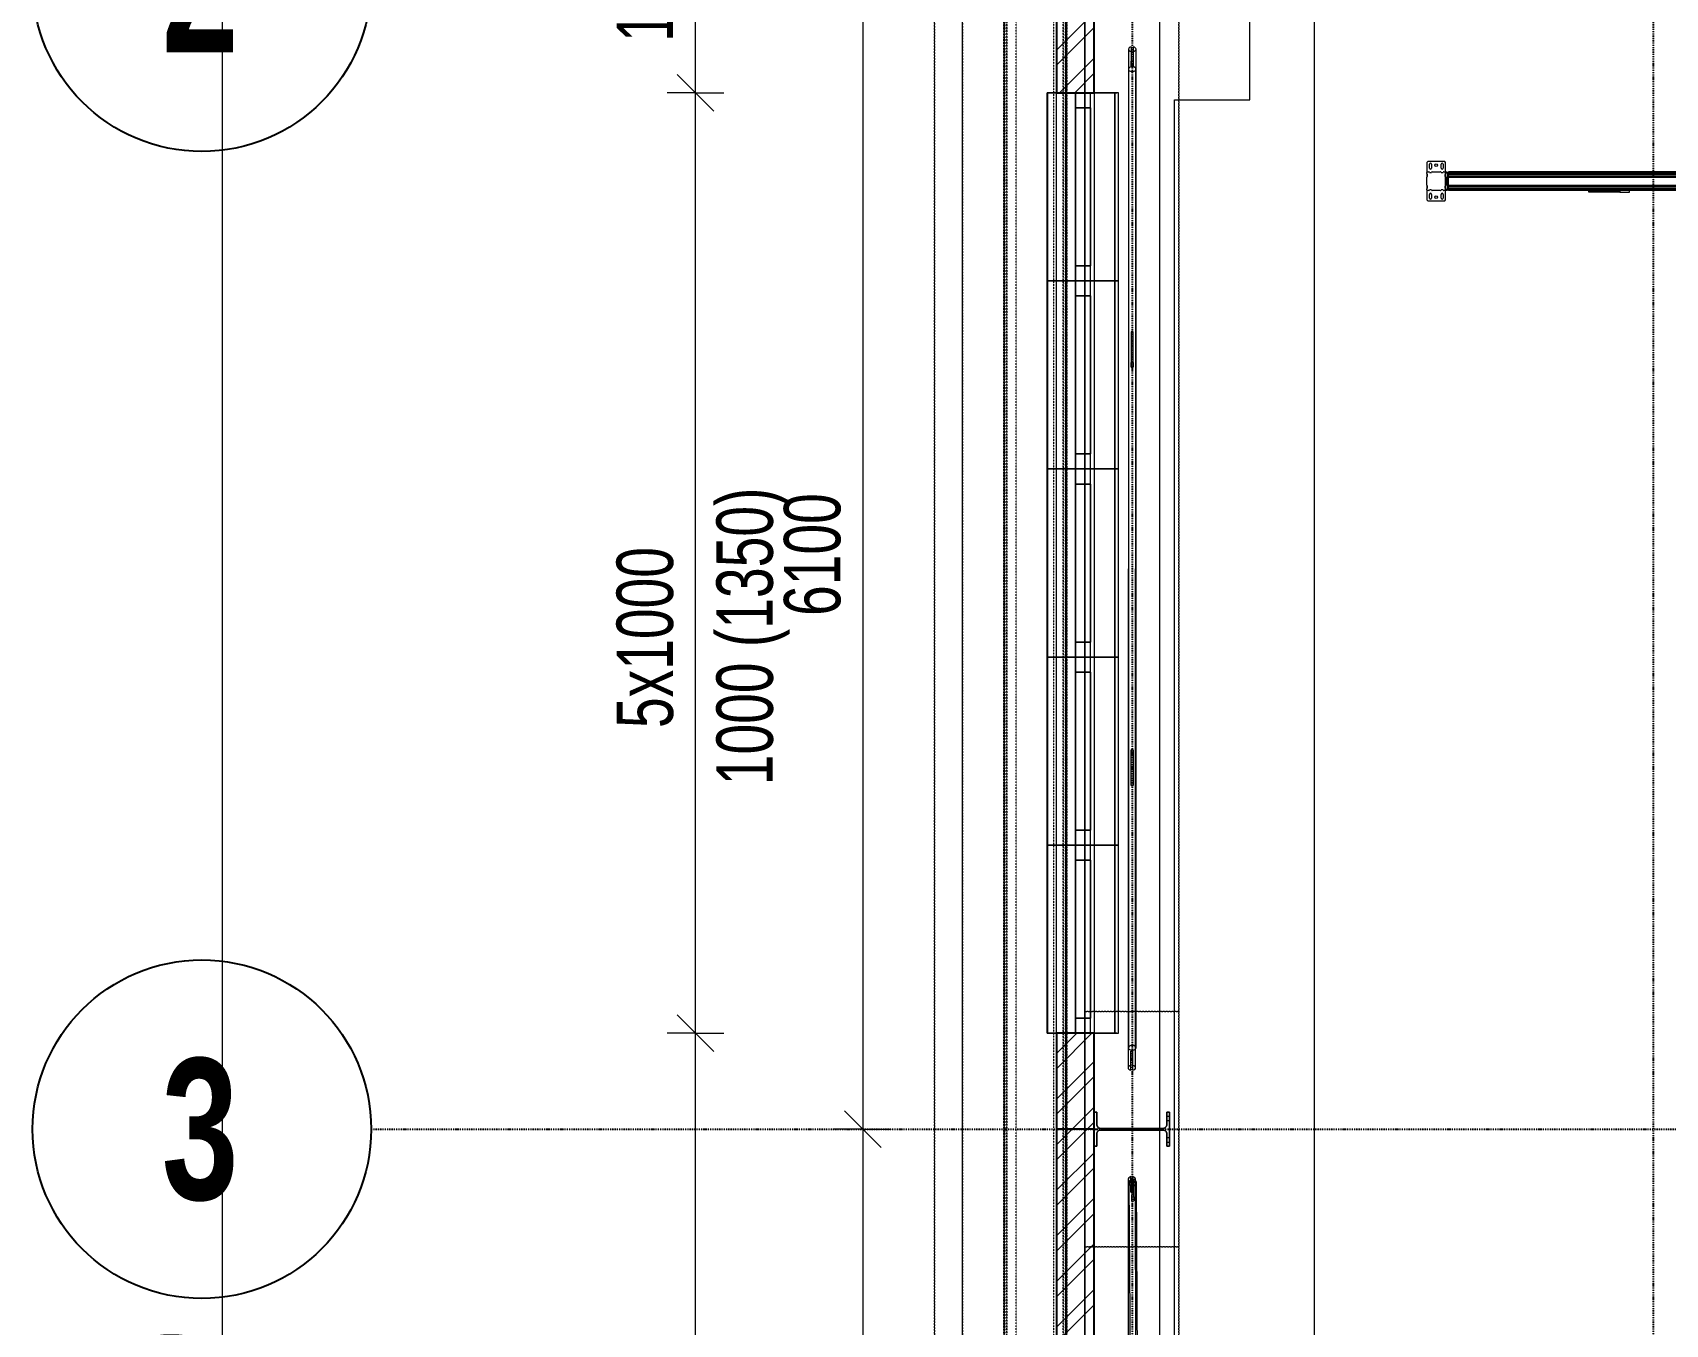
# Model space of a CAD drawing. Header units: millimetres. Extents: x 2179 to 48742, y 3478 to 161002.
# Drawn here: x 13452 to 22135, y 139856 to 146722 of the extents above; entities that cross this region are included whole.
import ezdxf

# ---------------------------------------------------------------- set-up
doc = ezdxf.new("R2010")
doc.units = ezdxf.units.MM
for name, pattern in [('1_Čerchovaná 6_0mm', [12, 6, -3, 0, -3]), ('3_Čárkovaná 1_0mm', [2, 1, -1]), ('IMPORT-DASHED _2_', [9.652, 8.128, -1.524])]:
    doc.linetypes.add(name, pattern=pattern)
for name, color, linetype, lineweight in [('0-1', 7, 'Continuous', 9), ('A-ANNO-DIMS', 7, 'Continuous', 9), ('A-ANNO-DIMS-150', 7, 'Continuous', 9), ('A-DETL-MBND', 7, '3_Čárkovaná 1_0mm', 9), ('A-FLOR', 7, 'Continuous', 9), ('A-GENM', 7, 'Continuous', 9), ('A-GLAZ', 7, 'Continuous', 9), ('A-GLAZ-SILL', 7, 'Continuous', 9), ('A-WALL', 7, 'Continuous', 9), ('A-WALL-1', 7, 'Continuous', 25), ('S-BEAM', 7, 'Continuous', 9), ('S-COLS', 7, 'Continuous', 9)]:
    doc.layers.add(name, color=color, linetype=linetype, lineweight=lineweight)
for name, color, linetype, lineweight, true_color in [('2966-1_navrh dispozice stroju-HK_02_dwg-1', 7, 'Continuous', 9, 0x919191), ('A-WALL-PATT-1', 9, 'Continuous', 9, 0x808080), ('man_ plochy-1', 7, 'IMPORT-DASHED _2_', 9, 0x919191), ('S-GRID-1', 9, '1_Čerchovaná 6_0mm', 25, 0x808080), ('S-GRID-IDEN', 9, 'Continuous', 25, 0x808080), ('S-GRID-IDEN-1', 9, 'Continuous', 9, 0x808080)]:
    doc.layers.add(name, color=color, linetype=linetype, lineweight=lineweight, true_color=true_color)
doc.styles.add('Arial_1', font='arial.ttf', dxfattribs={"width": 0.7, "height": 300})
doc.styles.add('Arial_B_1', font='arialbd.ttf', dxfattribs={"width": 0.7, "height": 750})
doc.dimstyles.new('Vnitřní_-_průhledné', dxfattribs={"dimscale": 304.8, "dimtxt": 306.07782, "dimasz": 0.639764, "dimexe": 0.492126, "dimexo": 0.0625, "dimgap": 0.098425, "dimtad": 1, "dimdec": 0, "dimrnd": 5, "dimzin": 0, "dimdsep": 46, "dimtxsty": 'Arial_1', "dimblk1": 'OBLIQUE', "dimblk2": 'OBLIQUE', "dimsah": 1, "dimcen": 0.09, "dimdle": 0.492126, "dimazin": 0, "dimtfac": 1, "dimtdec": 4, "dimtix": 1, "dimtmove": 0, "dimatfit": 3, "dimfxl": 0.492126, "dimfxlon": 1, "dimtvp": 1, "dimtolj": 1, "dimtzin": 0, "dimarcsym": 2})
doc.dimstyles.new('Vnitřní_-_průhledné_1', dxfattribs={"dimscale": 304.8, "dimtxt": 306.07782, "dimasz": 0.639764, "dimexe": 0.492126, "dimexo": 0.0625, "dimgap": 0.098425, "dimtad": 1, "dimdec": 0, "dimrnd": 5, "dimzin": 0, "dimdsep": 46, "dimtxsty": 'Arial_1', "dimblk1": 'OBLIQUE', "dimblk2": 'OBLIQUE', "dimsah": 1, "dimcen": 0.09, "dimdle": 0.492126, "dimazin": 0, "dimtfac": 1, "dimtdec": 4, "dimtix": 1, "dimtmove": 2, "dimatfit": 3, "dimfxl": 0.492126, "dimfxlon": 1, "dimtvp": 1, "dimtolj": 1, "dimtzin": 0, "dimarcsym": 2})
pattern_1 = [(45.00036, (-161918.41, 0), (-121.23422, 121.2327), []), (45.00036, (-161837.59, 0.0005), (-121.23422, 121.2327), [])]

# ---------------------------------------------------------------- blocks, each defined once
blk = doc.blocks.new('Sloup IPE - 387934-1NP _ stroje')
at = {"layer": 'S-COLS'}
for p, q in [((227777.3, 27574.8), (227684.5, 27420.5)), ((227684.5, 27420.5), (227777.3, 27574.8)), ((227755.5, 27512.4), (227788.8, 27567.8)), ((227788.8, 27567.8), (227755.5, 27512.4)), ((227788.8, 27567.8), (227777.3, 27574.8)), ((227777.3, 27574.8), (227788.8, 27567.8)), ((227696.1, 27413.5), (227729.4, 27469)), ((227729.4, 27469), (227696.1, 27413.5)), ((227758.3, 27476.2), (228042, 27305.6)), ((228042, 27305.6), (227758.3, 27476.2)), ((228046.4, 27313), (227762.7, 27483.5)), ((227762.7, 27483.5), (228046.4, 27313)), ((227684.5, 27420.5), (227696.1, 27413.5)), ((227696.1, 27413.5), (227684.5, 27420.5)), ((227854.4, 27428.4), (227850, 27421)), ((227854.4, 27428.4), (227850, 27421)), ((227854.4, 27428.4), (227850, 27421)), ((227850, 27421), (227868.9, 27409.7)), ((227868.9, 27409.7), (227850, 27421)), ((227850, 27421), (227868.9, 27409.7)), ((227868.9, 27409.7), (227850, 27421)), ((227850, 27421), (227868.9, 27409.7)), ((227868.9, 27409.7), (227850, 27421)), ((227854.4, 27428.4), (227873.3, 27417.1)), ((227873.3, 27417.1), (227854.4, 27428.4)), ((227854.4, 27428.4), (227873.3, 27417.1)), ((227873.3, 27417.1), (227854.4, 27428.4)), ((227854.4, 27428.4), (227873.3, 27417.1)), ((227873.3, 27417.1), (227854.4, 27428.4)), ((227868.9, 27409.7), (227873.3, 27417.1)), ((227868.9, 27409.7), (227873.3, 27417.1)), ((227868.9, 27409.7), (227873.3, 27417.1)), ((227940.1, 27376.9), (227935.7, 27369.5)), ((227940.1, 27376.9), (227935.7, 27369.5)), ((227940.1, 27376.9), (227935.7, 27369.5)), ((227935.7, 27369.5), (227954.6, 27358.2)), ((227954.6, 27358.2), (227935.7, 27369.5)), ((227935.7, 27369.5), (227954.6, 27358.2)), ((227954.6, 27358.2), (227935.7, 27369.5)), ((227935.7, 27369.5), (227954.6, 27358.2)), ((227954.6, 27358.2), (227935.7, 27369.5)), ((227940.1, 27376.9), (227959, 27365.5)), ((227959, 27365.5), (227940.1, 27376.9)), ((227940.1, 27376.9), (227959, 27365.5)), ((227959, 27365.5), (227940.1, 27376.9)), ((227940.1, 27376.9), (227959, 27365.5)), ((227959, 27365.5), (227940.1, 27376.9)), ((227954.6, 27358.2), (227959, 27365.5)), ((227954.6, 27358.2), (227959, 27365.5)), ((227954.6, 27358.2), (227959, 27365.5)), ((228027.4, 27214.4), (228120.1, 27368.7)), ((228120.1, 27368.7), (228027.4, 27214.4)), ((228108.5, 27375.6), (228075.2, 27320.2)), ((228075.2, 27320.2), (228108.5, 27375.6)), ((228085.9, 27337.9), (228097.2, 27356.8)), ((228097.2, 27356.8), (228085.9, 27337.9)), ((228085.9, 27337.9), (228097.2, 27356.8)), ((228097.2, 27356.8), (228085.9, 27337.9)), ((228085.9, 27337.9), (228097.2, 27356.8)), ((228097.2, 27356.8), (228085.9, 27337.9)), ((228085.9, 27337.9), (228097.2, 27356.8)), ((228097.2, 27356.8), (228085.9, 27337.9)), ((228108.8, 27349.8), (228097.2, 27356.8)), ((228108.8, 27349.8), (228097.2, 27356.8)), ((228108.8, 27349.8), (228097.2, 27356.8)), ((228108.8, 27349.8), (228097.2, 27356.8)), ((228120.1, 27368.7), (228108.5, 27375.6)), ((228108.5, 27375.6), (228120.1, 27368.7)), ((228049.1, 27276.8), (228015.8, 27221.4)), ((228015.8, 27221.4), (228049.1, 27276.8)), ((228085.9, 27337.9), (228097.4, 27331)), ((228085.9, 27337.9), (228097.4, 27331)), ((228085.9, 27337.9), (228097.4, 27331)), ((228085.9, 27337.9), (228097.4, 27331)), ((228097.4, 27331), (228108.8, 27349.8)), ((228108.8, 27349.8), (228097.4, 27331)), ((228097.4, 27331), (228108.8, 27349.8)), ((228108.8, 27349.8), (228097.4, 27331)), ((228097.4, 27331), (228108.8, 27349.8)), ((228108.8, 27349.8), (228097.4, 27331)), ((228097.4, 27331), (228108.8, 27349.8)), ((228108.8, 27349.8), (228097.4, 27331)), ((228015.8, 27221.4), (228027.4, 27214.4)), ((228027.4, 27214.4), (228015.8, 27221.4)), ((228027.1, 27240.2), (228038.5, 27259.1)), ((228038.5, 27259.1), (228027.1, 27240.2)), ((228027.1, 27240.2), (228038.5, 27259.1)), ((228038.5, 27259.1), (228027.1, 27240.2)), ((228027.1, 27240.2), (228038.5, 27259.1)), ((228038.5, 27259.1), (228027.1, 27240.2)), ((228027.1, 27240.2), (228038.5, 27259.1)), ((228038.5, 27259.1), (228027.1, 27240.2)), ((228027.1, 27240.2), (228038.7, 27233.3)), ((228027.1, 27240.2), (228038.7, 27233.3)), ((228027.1, 27240.2), (228038.7, 27233.3)), ((228027.1, 27240.2), (228038.7, 27233.3)), ((228050, 27252.1), (228038.5, 27259.1)), ((228050, 27252.1), (228038.5, 27259.1)), ((228050, 27252.1), (228038.5, 27259.1)), ((228050, 27252.1), (228038.5, 27259.1)), ((228038.7, 27233.3), (228050, 27252.1)), ((228050, 27252.1), (228038.7, 27233.3)), ((228038.7, 27233.3), (228050, 27252.1)), ((228050, 27252.1), (228038.7, 27233.3)), ((228038.7, 27233.3), (228050, 27252.1)), ((228050, 27252.1), (228038.7, 27233.3)), ((228038.7, 27233.3), (228050, 27252.1)), ((228050, 27252.1), (228038.7, 27233.3))]:
    blk.add_line(p, q, dxfattribs=at)
at = {"layer": 'S-COLS', "flags": 128}
for points in [[(227729.4, 27469), (227732.3, 27472.7), (227735.9, 27475.7), (227740.1, 27477.9), (227744.7, 27479), (227749.4, 27479.1), (227754, 27478.1), (227758.3, 27476.2)], [(227762.7, 27483.5), (227759, 27486.4), (227756, 27490), (227753.8, 27494.2), (227752.7, 27498.8), (227752.6, 27503.5), (227753.6, 27508.1), (227755.5, 27512.4)], [(228042, 27305.6), (228045.7, 27302.8), (228048.7, 27299.2), (228050.8, 27295), (228052, 27290.4), (228052, 27285.7), (228051.1, 27281.1), (228049.1, 27276.8)], [(228075.2, 27320.2), (228072.3, 27316.5), (228068.7, 27313.5), (228064.5, 27311.3), (228060, 27310.2), (228055.3, 27310.1), (228050.7, 27311.1), (228046.4, 27313)]]:
    blk.add_lwpolyline(points, dxfattribs=at)
at = {"layer": 'S-COLS'}
for centre, start, end in [((227747.4, 27458.2), 58.98964, 148.98964), ((227773.5, 27501.5), 148.98964, 238.98964), ((228031.1, 27287.6), 328.98964, 58.98964), ((228057.2, 27331), 238.98964, 328.98964)]:
    blk.add_arc(centre, 21, start, end, dxfattribs=at)
blk = doc.blocks.new('Kruhové tyče - 390062-1NP _ stroje')
at = {"layer": 'S-BEAM'}
for p, q in [((227768.5, 27181.3), (227742.9, 27138.6)), ((227751.2, 27152.5), (227768.5, 27181.3)), ((227747, 27174.6), (226481.2, 25064.8)), ((226515.5, 25044.2), (227781.3, 27154)), ((227751.2, 27152.5), (227725.6, 27109.8)), ((227725.6, 27109.8), (227742.9, 27138.6)), ((227759.8, 27147.3), (227734.2, 27104.7)), ((227751.5, 27133.5), (227734.2, 27104.7)), ((227777.1, 27176.1), (227751.5, 27133.5)), ((227759.8, 27147.3), (227777.1, 27176.1)), ((226502.7, 25071.5), (226528.3, 25114.2)), ((226528.3, 25114.2), (226511, 25085.4)), ((226511.3, 25066.3), (226536.9, 25109)), ((226519.6, 25080.2), (226536.9, 25109)), ((226485.4, 25042.7), (226511, 25085.4)), ((226485.4, 25042.7), (226502.7, 25071.5)), ((226494, 25037.5), (226519.6, 25080.2)), ((226494, 25037.5), (226511.3, 25066.3))]:
    blk.add_line(p, q, dxfattribs=at)
for centre, start_param, end_param in [((227764.2, 27164.3), 4.965069, 6.283185), ((227738.6, 27121.6), 1.318116, 1.823477), ((227764.2, 27164.3), 0, 1.318116), ((227738.6, 27121.6), 4.459709, 4.965069), ((227764.2, 27164.3), 1.823477, 3.141593), ((227764.2, 27164.3), 3.141593, 4.459709), ((226523.9, 25097.2), 4.459709, 4.965069), ((226498.3, 25054.5), 0, 1.318116), ((226498.3, 25054.5), 4.965069, 6.283185), ((226498.3, 25054.5), 1.823477, 3.141593), ((226523.9, 25097.2), 1.318116, 1.823477), ((226498.3, 25054.5), 3.141593, 4.459709)]:
    blk.add_ellipse(centre, major_axis=(-17.2, 10.3), ratio=0.867254, start_param=start_param, end_param=end_param, dxfattribs=at)
blk = doc.blocks.new('Kruhové tyče - 503362-1NP _ stroje')
at = {"layer": 'S-BEAM'}
for p, q in [((230845.4, 32324.6), (228110.2, 27774.4)), ((228144.5, 27753.8), (230879.7, 32304)), ((230851.8, 32306.2), (230830.9, 32271.5)), ((230860.4, 32301), (230839.5, 32266.3)), ((230864.7, 32327.6), (230843.8, 32292.8)), ((230864.7, 32327.6), (230851.8, 32306.2)), ((230873.2, 32322.4), (230852.3, 32287.7)), ((230873.2, 32322.4), (230860.4, 32301)), ((230830.9, 32271.5), (230812.4, 32240.6)), ((230812.4, 32240.6), (230825.2, 32262)), ((230839.5, 32266.3), (230821, 32235.5)), ((230833.8, 32256.9), (230821, 32235.5)), ((230843.8, 32292.8), (230825.2, 32262)), ((230852.3, 32287.7), (230833.8, 32256.9)), ((228842, 28962.7), (228926.7, 29103.7)), ((228935.3, 29098.5), (228850.6, 28957.6)), ((228854.9, 28984.1), (228939.6, 29125.1)), ((228948.2, 29119.9), (228863.4, 28979)), ((228939.6, 29125.1), (228926.7, 29103.7)), ((228935.3, 29098.5), (228948.2, 29119.9)), ((228842, 28962.7), (228854.9, 28984.1)), ((228863.4, 28979), (228850.6, 28957.6))]:
    blk.add_line(p, q, dxfattribs=at)
for centre, start_param, end_param in [((230862.5, 32314.3), 0, 1.318116), ((230862.5, 32314.3), 4.965069, 6.283185), ((230862.5, 32314.3), 1.823477, 3.141593), ((230862.5, 32314.3), 3.141593, 4.459709), ((230823.1, 32248.8), 1.318116, 1.823477), ((230823.1, 32248.8), 4.459709, 4.965069), ((228937.5, 29111.8), 1.318116, 1.823477), ((228937.5, 29111.8), 4.459709, 4.965069), ((228852.7, 28970.8), 1.318116, 1.823477), ((228852.7, 28970.8), 4.459709, 4.965069), ((228127.3, 27764.1), 0, 3.141593), ((228127.3, 27764.1), 3.141593, 6.283185)]:
    blk.add_ellipse(centre, major_axis=(-17.1, 10.3), ratio=0.644183, start_param=start_param, end_param=end_param, dxfattribs=at)
blk = doc.blocks.new('Kruhové tyče - 504078-1NP _ stroje')
at = {"layer": 'S-BEAM'}
for p, q in [((227742.6, 27159.1), (226497.9, 25055.6)), ((226532.4, 25035.3), (227777, 27138.7)), ((227728.8, 27106.3), (227705.9, 27067.5)), ((227705.9, 27067.5), (227722.9, 27096.3)), ((227737.4, 27101.2), (227714.5, 27062.4)), ((227731.5, 27091.2), (227714.5, 27062.4)), ((227745.9, 27135.1), (227722.9, 27096.3)), ((227747, 27137), (227728.8, 27106.3)), ((227754.5, 27130.1), (227731.5, 27091.2)), ((227755.6, 27131.9), (227737.4, 27101.2)), ((227764, 27165.8), (227745.9, 27135.1)), ((227764, 27165.8), (227747, 27137)), ((227772.7, 27160.7), (227754.5, 27130.1)), ((227772.7, 27160.7), (227755.6, 27131.9)), ((226519.4, 25062.4), (226544.9, 25105.6)), ((226544.9, 25105.6), (226527.9, 25076.8)), ((226528, 25057.3), (226553.6, 25100.5)), ((226536.5, 25071.7), (226553.6, 25100.5)), ((226502.3, 25033.6), (226527.9, 25076.8)), ((226519.4, 25062.4), (226502.3, 25033.6)), ((226510.9, 25028.5), (226536.5, 25071.7)), ((226528, 25057.3), (226510.9, 25028.5))]:
    blk.add_line(p, q, dxfattribs=at)
for centre, start_param, end_param in [((227718.7, 27079.4), 4.459709, 4.965069), ((227759.8, 27148.9), 0, 1.318116), ((227759.8, 27148.9), 4.965069, 6.283185), ((227759.8, 27148.9), 1.823477, 3.141593), ((227759.8, 27148.9), 3.141593, 4.459709), ((227718.7, 27079.4), 1.318116, 1.823477), ((226540.7, 25088.7), 4.459709, 4.965069), ((226515.1, 25045.5), 0, 1.318116), ((226515.1, 25045.5), 4.965069, 6.283185), ((226515.1, 25045.5), 1.823477, 3.141593), ((226540.7, 25088.7), 1.318116, 1.823477), ((226515.1, 25045.5), 3.141593, 4.459709)]:
    blk.add_ellipse(centre, major_axis=(-17.2, 10.2), ratio=0.864747, start_param=start_param, end_param=end_param, dxfattribs=at)
blk = doc.blocks.new('Kruhové tyče - 504742-1NP _ stroje')
at = {"layer": 'S-BEAM'}
for p, q in [((230790.5, 32233.6), (228053.4, 27684.5)), ((228087.7, 27663.9), (230824.7, 32213)), ((230071, 31008.7), (229986.2, 30867.8)), ((229994.8, 30862.6), (230079.6, 31003.6)), ((230083.8, 31030.1), (229999.1, 30889.2)), ((230007.6, 30884), (230092.4, 31024.9)), ((230083.8, 31030.1), (230071, 31008.7)), ((230079.6, 31003.6), (230092.4, 31024.9)), ((229986.2, 30867.8), (229999.1, 30889.2)), ((230007.6, 30884), (229994.8, 30862.6)), ((228070.5, 27683.8), (228096, 27726.1)), ((228072.7, 27687.5), (228083.4, 27705.2)), ((228079.1, 27678.7), (228104.5, 27721)), ((228081.3, 27682.3), (228091.9, 27700)), ((228083.4, 27705.2), (228108.8, 27747.5)), ((228091.9, 27700), (228117.4, 27742.4)), ((228096, 27726.1), (228099.3, 27731.6)), ((228112.1, 27753), (228099.3, 27731.6)), ((228104.5, 27721), (228107.8, 27726.5)), ((228107.8, 27726.5), (228120.7, 27747.8)), ((228108.8, 27747.5), (228112.1, 27753)), ((228117.4, 27742.4), (228120.7, 27747.8)), ((228059.8, 27666.1), (228072.7, 27687.5)), ((228059.8, 27666.1), (228070.5, 27683.8)), ((228068.4, 27660.9), (228081.3, 27682.3)), ((228068.4, 27660.9), (228079.1, 27678.7))]:
    blk.add_line(p, q, dxfattribs=at)
for centre, start_param, end_param in [((230807.6, 32223.3), 0, 3.141593), ((230807.6, 32223.3), 3.141593, 6.283185), ((230081.7, 31016.8), 1.318116, 1.823477), ((230081.7, 31016.8), 4.459709, 4.965069), ((229996.9, 30875.9), 1.318116, 1.823477), ((229996.9, 30875.9), 4.459709, 4.965069), ((228110, 27739.7), 1.318116, 1.823477), ((228110, 27739.7), 4.459709, 4.965069), ((228070.5, 27674.2), 0, 1.318116), ((228070.5, 27674.2), 4.965069, 6.283185), ((228070.5, 27674.2), 1.823477, 3.141593), ((228070.5, 27674.2), 3.141593, 4.459709)]:
    blk.add_ellipse(centre, major_axis=(-17.1, 10.3), ratio=0.644183, start_param=start_param, end_param=end_param, dxfattribs=at)
blk = doc.blocks.new('OKNO_1k - Okno Hala 1000x1000-586513-1NP _ stroje')
at = {"layer": 'A-GENM'}
for p, q in [((500, 230), (-500, 230)), ((-500, 230), (-500, 220)), ((-500, 230), (-500, 210)), ((500, 230), (-500, 230)), ((-500, 80), (-500, 220)), ((-500, 210), (-500, 80)), ((-500, 210), (500, 210)), ((500, 210), (-500, 210)), ((500, 210), (500, 230)), ((500, 220), (500, 230)), ((500, 220), (500, 80)), ((500, 80), (500, 210)), ((500, 80), (-500, 80)), ((500, 80), (-500, 80))]:
    blk.add_line(p, q, dxfattribs=at)
at = {"layer": 'A-GLAZ'}
for p, q in [((-500, 80), (-500, 0)), ((500, 80), (-500, 80)), ((-500, 80), (-500, 0)), ((500, 80), (-500, 80)), ((-420, 80), (-420, 0)), ((-420, 0), (-420, 80)), ((420, 80), (-420, 80)), ((-420, 80), (420, 80)), ((-420, 0), (-420, 80)), ((420, 0), (420, 80)), ((420, 0), (420, 80)), ((420, 80), (420, 0)), ((500, 80), (500, 0)), ((500, 0), (500, 80)), ((500, 0), (-500, 0)), ((-500, 0), (500, 0)), ((-500, 0), (500, 0)), ((-500, -150), (-500, 0)), ((-500, 0), (-500, -148)), ((-500, 0), (500, 0)), ((-500, 0), (500, 0)), ((420, 0), (-420, 0)), ((420, 0), (-420, 0)), ((500, -148), (500, 0)), ((500, 0), (500, -150)), ((-500, -148), (-500, -150)), ((-500, -148), (500, -148)), ((-500, -148), (500, -148)), ((500, -150), (-500, -150)), ((-500, -150), (500, -150)), ((500, -150), (500, -148))]:
    blk.add_line(p, q, dxfattribs=at)
at = {"layer": 'A-GLAZ-SILL'}
blk.add_line((-500, 100), (500, 100), dxfattribs=at)
blk = doc.blocks.new('EN_MEA MEARIN PLUS_EXPERT_basic - MEARIN Plus3000 - NW300-802455-1NP _ stroje')
at = {"layer": 'A-DETL-MBND'}
for p, q in [((27656.4, 168), (-150, 168)), ((27656.4, 168), (-150, 168)), ((-150, 164), (27656.4, 164)), ((27656.4, 164), (-150, 164)), ((27656.4, 161), (-150, 161)), ((27656.4, 161), (-150, 161)), ((27656.4, 164), (-149, 164)), ((27656.4, 150), (-149, 150)), ((-149, 150), (27656.4, 150)), ((-149, 100), (27656.4, 100)), ((-150, -161), (27656.4, -161)), ((27656.4, -161), (-150, -161)), ((27656.4, -164), (-150, -164)), ((27656.4, -164), (-150, -164)), ((-150, -168), (27656.4, -168)), ((27656.4, -168), (-150, -168)), ((-149, -100), (27656.4, -100)), ((-149, -150), (27656.4, -150)), ((27656.4, -150), (-149, -150)), ((-149, -164), (27656.4, -164))]:
    blk.add_line(p, q, dxfattribs=at)
blk = doc.blocks.new('2966-1_navrh dispozice stroju-HK_02_dwg_SE894-904205-1NP _ stroje')
at = {"layer": '0-1', "flags": 128}
blk.add_lwpolyline([(-7863, -3093.7), (-7863, -3094.7), (-7914, -3094.7), (-7914, -3093.7)], dxfattribs=at)
blk = doc.blocks.new('2966-1_navrh dispozice stroju-HK_02_dwg_SE892-904206-1NP _ stroje')
at = {"layer": '0-1', "flags": 128}
for points in [[(-7838.5, -2330.7), (-7838.5, -2175.7), (-7830.5, -2175.7), (-7830.5, -2125.7), (-7838.5, -2125.7), (-7838.5, -2175.7)], [(-7830.5, -2175.7), (-7830.5, -2330.7), (-7830.5, -2340.7), (-7838.5, -2340.7), (-7838.5, -2330.7), (-7830.5, -2330.7)]]:
    blk.add_lwpolyline(points, dxfattribs=at)
blk = doc.blocks.new('2966-1_navrh dispozice stroju-HK_02_dwg_SE871-904223-1NP _ stroje')
at = {"layer": '0-1'}
for p, q in [((-7938.5, -3112.5), (-7938.5, -3106.7)), ((-7934.5, -3102.7), (-7928.7, -3102.7)), ((-7934.5, -3126.1), (-7934.5, -3117.4)), ((-7923.8, -3106.7), (-7915.2, -3106.7)), ((-7910.3, -3102.7), (-7866.7, -3102.7)), ((-7861.8, -3106.7), (-7853.2, -3106.7)), ((-7848.3, -3102.7), (-7842.5, -3102.7)), ((-7842.5, -3117.4), (-7842.5, -3126.1)), ((-7838.5, -3106.7), (-7838.5, -3112.5)), ((-7938.5, -3174.5), (-7938.5, -3131)), ((-7938.5, -3198.7), (-7938.5, -3193)), ((-7934.5, -3188.1), (-7934.5, -3179.4)), ((-7928.7, -3202.7), (-7934.5, -3202.7)), ((-7915.2, -3198.7), (-7923.8, -3198.7)), ((-7866.7, -3202.7), (-7910.3, -3202.7)), ((-7853.2, -3198.7), (-7861.8, -3198.7)), ((-7842.5, -3202.7), (-7848.3, -3202.7)), ((-7842.5, -3179.4), (-7842.5, -3188.1)), ((-7838.5, -3131), (-7838.5, -3174.5)), ((-7838.5, -3193), (-7838.5, -3198.7))]:
    blk.add_line(p, q, dxfattribs=at)
for centre, radius, start, end in [((-7934.5, -3106.7), 4, 90, 180), ((-7934.5, -3112.5), 4, 180, 258.46304), ((-7935.5, -3117.4), 1, 0, 78.46304), ((-7928.7, -3106.7), 4, 11.53696, 90), ((-7923.8, -3105.7), 1, 191.53696, 270), ((-7915.2, -3105.7), 1, 270, 348.46304), ((-7910.3, -3106.7), 4, 90, 168.46304), ((-7866.7, -3106.7), 4, 11.53696, 90), ((-7861.8, -3105.7), 1, 191.53696, 270), ((-7853.2, -3105.7), 1, 270, 348.46304), ((-7848.3, -3106.7), 4, 90, 168.46304), ((-7842.5, -3106.7), 4, 0, 90), ((-7841.5, -3117.4), 1, 101.53696, 180), ((-7842.5, -3112.5), 4, 281.53696, 360), ((-7934.5, -3131), 4, 101.53696, 180), ((-7934.5, -3174.5), 4, 180, 258.46304), ((-7934.5, -3193), 4, 101.53696, 180), ((-7934.5, -3198.7), 4, 180, 270), ((-7935.5, -3126.1), 1, 281.53695, 360), ((-7935.5, -3179.4), 1, 360, 78.46305), ((-7935.5, -3188.1), 1, 281.53697, 360), ((-7928.7, -3198.7), 4, 270, 348.46304), ((-7923.8, -3199.7), 1, 90, 168.46304), ((-7915.2, -3199.7), 1, 11.53696, 90), ((-7910.3, -3198.7), 4, 191.53696, 270), ((-7866.7, -3198.7), 4, 270, 348.46304), ((-7861.8, -3199.7), 1, 90, 168.46304), ((-7853.2, -3199.7), 1, 11.53696, 90), ((-7848.3, -3198.7), 4, 191.53696, 270), ((-7841.5, -3126.1), 1, 180, 258.46305), ((-7841.5, -3179.4), 1, 101.53695, 180), ((-7841.5, -3188.1), 1, 180, 258.46303), ((-7842.5, -3198.7), 4, 270, 0), ((-7842.5, -3131), 4, 0, 78.46304), ((-7842.5, -3174.5), 4, 281.53696, 0), ((-7842.5, -3193), 4, 0, 78.46304)]:
    blk.add_arc(centre, radius, start, end, dxfattribs=at)
blk = doc.blocks.new('2966-1_navrh dispozice stroju-HK_02_dwg_SE870-904224-1NP _ stroje')
at = {"layer": '0-1'}
for centre, radius, start, end in [((-7934.5, -3112.5), 4, 180, 258.46304), ((-7853.2, -3105.7), 1, 270, 348.46304), ((-7841.5, -3117.4), 1, 101.53696, 180), ((-7934.5, -3174.5), 4, 180, 258.46304), ((-7934.5, -3192.9), 4, 101.53696, 180), ((-7935.5, -3126), 1, 281.53696, 0), ((-7935.5, -3188), 1, 281.53696, 0), ((-7928.7, -3198.7), 4, 270, 348.46304), ((-7866.7, -3198.7), 4, 270, 348.46304), ((-7841.5, -3179.4), 1, 101.53696, 180), ((-7841.5, -3188), 1, 180, 258.46304), ((-7842.5, -3130.9), 4, 0, 78.46304), ((-7842.5, -3174.5), 4, 281.53696, 360), ((-7842.5, -3192.9), 4, 0, 78.46304)]:
    blk.add_arc(centre, radius, start, end, dxfattribs=at)
blk = doc.blocks.new('2966-1_navrh dispozice stroju-HK_02_dwg_SE868-904225-1NP _ stroje')
at = {"layer": '0-1'}
for p, q in [((-7938.5, -3102.7), (-7988.5, -3102.7)), ((-7788.5, -3102.7), (-7838.5, -3102.7))]:
    blk.add_line(p, q, dxfattribs=at)
blk = doc.blocks.new('2966-1_navrh dispozice stroju-HK_02_dwg_SE869-904226-1NP _ stroje')
at = {"layer": '0-1'}
for p, q in [((-7988.5, -3202.7), (-7934.5, -3202.7)), ((-7928.7, -3202.7), (-7910.3, -3202.7)), ((-7866.7, -3202.7), (-7848.3, -3202.7)), ((-7842.5, -3202.7), (-7788.5, -3202.7))]:
    blk.add_line(p, q, dxfattribs=at)
blk = doc.blocks.new('2966-1_navrh dispozice stroju-HK_02_dwg_SE867-904227-1NP _ stroje')
at = {"layer": '0-1'}
for p, q in [((-7978.5, -3116.2), (-7958.5, -3116.2)), ((-7818.5, -3116.2), (-7798.5, -3116.2)), ((-7958.5, -3127.2), (-7978.5, -3127.2)), ((-7978.5, -3178.2), (-7958.5, -3178.2)), ((-7958.5, -3189.2), (-7978.5, -3189.2)), ((-7798.5, -3127.2), (-7818.5, -3127.2)), ((-7818.5, -3178.2), (-7798.5, -3178.2)), ((-7798.5, -3189.2), (-7818.5, -3189.2))]:
    blk.add_line(p, q, dxfattribs=at)
at = {"layer": '0-1', "flags": 128}
for points in [[(-7988.5, -3102.7), (-7993.5, -3107.7), (-7993.5, -3197.7), (-7988.5, -3202.7)], [(-7788.5, -3202.7), (-7783.5, -3197.7), (-7783.5, -3107.7), (-7788.5, -3102.7)]]:
    blk.add_lwpolyline(points, dxfattribs=at)
at = {"layer": '0-1'}
for centre in [(-7973.5, -3152.7), (-7803.5, -3152.7)]:
    blk.add_circle(centre, 7, dxfattribs=at)
for centre, start, end in [((-7978.5, -3121.7), 90, 270), ((-7958.5, -3121.7), 270, 90), ((-7818.5, -3121.7), 90, 270), ((-7798.5, -3121.7), 270, 90), ((-7978.5, -3183.7), 90, 270), ((-7958.5, -3183.7), 270, 90), ((-7818.5, -3183.7), 90, 270), ((-7798.5, -3183.7), 270, 90)]:
    blk.add_arc(centre, 5.5, start, end, dxfattribs=at)
for name in ['2966-1_navrh dispozice stroju-HK_02_dwg_SE868-904225-1NP _ stroje', '2966-1_navrh dispozice stroju-HK_02_dwg_SE869-904226-1NP _ stroje']:
    blk.add_blockref(name, (0, 0))
blk = doc.blocks.new('2966-1_navrh dispozice stroju-HK_02_dwg_SE866-904228-1NP _ stroje')
at = {"layer": '0-1'}
for p, q in [((-7838.5, -92.7), (-7838.5, -1423.7)), ((-7838.5, -1631.7), (-7838.5, -2156.1)), ((-7838.5, -2334.7), (-7838.5, -3087.7))]:
    blk.add_line(p, q, dxfattribs=at)
blk = doc.blocks.new('2966-1_navrh dispozice stroju-HK_02_dwg_SE865-904229-1NP _ stroje')
at = {"layer": '0-1'}
blk.add_line((-7838.5, -92.7), (-7842.5, -92.7), dxfattribs=at)
at = {"layer": '0-1', "flags": 128}
for points in [[(-7928.7, -3087.7), (-7934.5, -3087.7), (-7934.5, -92.7), (-7938.5, -92.7), (-7938.5, -3087.7), (-7934.5, -3087.7)], [(-7924.8, -3087.7), (-7928.7, -3087.7), (-7928.7, -92.7), (-7934.5, -92.7)], [(-7923.8, -3087.7), (-7924.8, -3087.7), (-7924.8, -92.7), (-7928.7, -92.7)], [(-7915.2, -3087.7), (-7923.8, -3087.7), (-7923.8, -92.7), (-7924.8, -92.7)], [(-7914.2, -3087.7), (-7915.2, -3087.7), (-7915.2, -92.7), (-7923.8, -92.7)], [(-7866.7, -3087.7), (-7910.3, -3087.7), (-7914.2, -3087.7), (-7914.2, -92.7), (-7915.2, -92.7)], [(-7910.3, -3087.7), (-7910.3, -92.7), (-7914.2, -92.7)], [(-7862.8, -3087.7), (-7866.7, -3087.7), (-7866.7, -92.7), (-7910.3, -92.7)], [(-7861.8, -3087.7), (-7862.8, -3087.7), (-7862.8, -92.7), (-7866.7, -92.7)], [(-7853.2, -3087.7), (-7861.8, -3087.7), (-7861.8, -92.7), (-7862.8, -92.7)], [(-7852.2, -3087.7), (-7853.2, -3087.7), (-7853.2, -92.7), (-7861.8, -92.7)], [(-7848.3, -3087.7), (-7852.2, -3087.7), (-7852.2, -92.7), (-7853.2, -92.7)], [(-7842.5, -3087.7), (-7848.3, -3087.7), (-7848.3, -92.7), (-7852.2, -92.7)], [(-7838.5, -3087.7), (-7842.5, -3087.7), (-7842.5, -92.7), (-7848.3, -92.7)]]:
    blk.add_lwpolyline(points, dxfattribs=at)
blk.add_blockref('2966-1_navrh dispozice stroju-HK_02_dwg_SE866-904228-1NP _ stroje', (0, 0))
blk = doc.blocks.new('2966-1_navrh dispozice stroju-HK_02_dwg_SE863-904231-1NP _ stroje')
at = {"layer": '0-1'}
blk.add_line((-7933.5, -3094.7), (-7938.5, -3094.7), dxfattribs=at)
at = {"layer": '0-1', "flags": 128}
for points in [[(-7934.5, -3102.7), (-7938.5, -3102.7), (-7938.5, -3094.7)], [(-7843.5, -3094.7), (-7843.5, -3102.7), (-7933.5, -3102.7), (-7933.5, -3094.7), (-7843.5, -3094.7), (-7838.5, -3094.7), (-7838.5, -3102.7), (-7842.5, -3102.7)]]:
    blk.add_lwpolyline(points, dxfattribs=at)
blk = doc.blocks.new('2966-1_navrh dispozice stroju-HK_02_dwg_SE862-904232-1NP _ stroje')
at = {"layer": '0-1'}
for p, q in [((-7933, -3093.7), (-7933, -3094.7)), ((-7932.8, -3093.7), (-7932.8, -3087.7)), ((-7931, -3093.7), (-7931, -3094.7)), ((-7908.5, -3093.7), (-7908.5, -3087.7)), ((-7905.7, -3093.7), (-7905.7, -3087.7)), ((-7871.3, -3093.7), (-7871.3, -3087.7)), ((-7868.5, -3093.7), (-7868.5, -3087.7)), ((-7846, -3093.7), (-7846, -3094.7)), ((-7844.2, -3093.7), (-7844.2, -3087.7)), ((-7844, -3093.7), (-7844, -3094.7))]:
    blk.add_line(p, q, dxfattribs=at)
at = {"layer": '0-1', "flags": 128}
blk.add_lwpolyline([(-7843, -3087.7), (-7843, -3093.7), (-7844.2, -3093.7), (-7868.5, -3093.7), (-7871.3, -3093.7), (-7905.7, -3093.7), (-7908.5, -3093.7), (-7932.8, -3093.7), (-7934, -3093.7), (-7934, -3087.7)], dxfattribs=at)
at = {"layer": '0-1'}
blk.add_arc((-7888.5, -3088.7), 6, 236.44269, 303.55731, dxfattribs=at)
blk = doc.blocks.new('2966-1_navrh dispozice stroju-HK_02_dwg-876232-1NP _ stroje')
at = {"layer": 'man_ plochy-1', "flags": 128}
blk.add_lwpolyline([(-70570.5, 54573.5), (-51050.6, 42840), (-54408.2, 37254.3), (-73928.1, 48987.8)], close=True, dxfattribs=at)
at = {"rotation": 328.989640494807}
for name in ['2966-1_navrh dispozice stroju-HK_02_dwg_SE865-904229-1NP _ stroje', '2966-1_navrh dispozice stroju-HK_02_dwg_SE892-904206-1NP _ stroje', '2966-1_navrh dispozice stroju-HK_02_dwg_SE867-904227-1NP _ stroje', '2966-1_navrh dispozice stroju-HK_02_dwg_SE871-904223-1NP _ stroje', '2966-1_navrh dispozice stroju-HK_02_dwg_SE870-904224-1NP _ stroje', '2966-1_navrh dispozice stroju-HK_02_dwg_SE863-904231-1NP _ stroje', '2966-1_navrh dispozice stroju-HK_02_dwg_SE862-904232-1NP _ stroje', '2966-1_navrh dispozice stroju-HK_02_dwg_SE894-904205-1NP _ stroje']:
    blk.add_blockref(name, (-62300.5, 46431.8), dxfattribs=at)
blk = doc.blocks.new('Osnova - 6mm-307864-1NP _ stroje')
at = {"layer": 'S-GRID-IDEN'}
blk.add_circle((0, 0), 6, dxfattribs=at)
blk = doc.blocks.new('DIMBLOCK7-1NP _ stroje')
at = {"layer": 'A-ANNO-DIMS-150', "lineweight": 18}
for p, q in [((17866.9, 146990.4), (17769.4, 147087.9)), ((17866.9, 146990.4), (17964.4, 146892.9)), ((17866.9, 140892.9), (17769.4, 140990.4)), ((17866.9, 140892.9), (17964.4, 140795.4))]:
    blk.add_line(p, q, dxfattribs=at)
at = {"layer": 'A-ANNO-DIMS-150'}
for p, q in [((17866.9, 146990.4), (17716.9, 146990.4)), ((17866.9, 146990.4), (17866.9, 140892.9)), ((17866.9, 146990.4), (18016.9, 146990.4)), ((17866.9, 140892.9), (17716.9, 140892.9)), ((17866.9, 140892.9), (18016.9, 140892.9))]:
    blk.add_line(p, q, dxfattribs=at)
at = {"layer": 'A-ANNO-DIMS-150', "color": 0, "insert": (17447.4, 143621.4), "char_height": 300, "width": 768.491, "attachment_point": 1, "rotation": 90, "line_spacing_factor": 0.941778, "style": 'Arial_1'}
blk.add_mtext('6100', dxfattribs=at)
blk = doc.blocks.new('_Oblique')
at = {"color": 0, "linetype": 'ByBlock', "lineweight": -2}
blk.add_line((-0.5, -0.5), (0.5, 0.5), dxfattribs=at)
blk = doc.blocks.new('DIMBLOCK8-1NP _ stroje')
at = {"layer": 'A-ANNO-DIMS-150', "lineweight": 18}
for p, q in [((17866.9, 140892.9), (17769.4, 140990.4)), ((17866.9, 140892.9), (17964.4, 140795.4)), ((17866.9, 137895.4), (17769.4, 137992.9)), ((17866.9, 137895.4), (17964.4, 137797.9))]:
    blk.add_line(p, q, dxfattribs=at)
at = {"layer": 'A-ANNO-DIMS-150'}
for p, q in [((17866.9, 140892.9), (17716.9, 140892.9)), ((17866.9, 140892.9), (17866.9, 137895.4)), ((17866.9, 140892.9), (18016.9, 140892.9)), ((17866.9, 137895.4), (17716.9, 137895.4)), ((17866.9, 137895.4), (18016.9, 137895.4))]:
    blk.add_line(p, q, dxfattribs=at)
at = {"layer": 'A-ANNO-DIMS-150', "color": 0, "insert": (17447.4, 139073.9), "char_height": 300, "width": 768.491, "attachment_point": 1, "rotation": 90, "line_spacing_factor": 0.941778, "style": 'Arial_1'}
blk.add_mtext('3000', dxfattribs=at)
blk = doc.blocks.new('DIMBLOCK11-1NP _ stroje')
at = {"layer": 'A-ANNO-DIMS-150'}
for p, q in [((14459.4, 153534.2), (14459.4, 125264.4)), ((14459.4, 153384.2), (14309.4, 153384.2)), ((14459.4, 153384.2), (14609.4, 153384.2)), ((14459.4, 125414.4), (14309.4, 125414.4)), ((14459.4, 125414.4), (14609.4, 125414.4))]:
    blk.add_line(p, q, dxfattribs=at)
at = {"layer": 'A-ANNO-DIMS-150', "lineweight": 18}
for p, q in [((14459.4, 153384.2), (14361.9, 153481.7)), ((14459.4, 153384.2), (14556.9, 153286.7)), ((14459.4, 125414.4), (14361.9, 125511.9)), ((14459.4, 125414.4), (14556.9, 125316.9))]:
    blk.add_line(p, q, dxfattribs=at)
at = {"layer": 'A-ANNO-DIMS-150', "color": 0, "insert": (14039.9, 138999), "char_height": 300, "width": 960.613, "attachment_point": 1, "rotation": 90, "line_spacing_factor": 0.941778, "style": 'Arial_1'}
blk.add_mtext('27970', dxfattribs=at)
blk = doc.blocks.new('DIMBLOCK16-1NP _ stroje')
at = {"layer": 'A-ANNO-DIMS-150', "lineweight": 18}
for p, q in [((16976.9, 141402.9), (16879.4, 141500.4)), ((16976.9, 141402.9), (17074.4, 141305.4)), ((16976.9, 137345.4), (16879.4, 137442.9)), ((16976.9, 137345.4), (17074.4, 137247.9))]:
    blk.add_line(p, q, dxfattribs=at)
at = {"layer": 'A-ANNO-DIMS-150'}
for p, q in [((16976.9, 141402.9), (16826.9, 141402.9)), ((16976.9, 137345.4), (16976.9, 141402.9)), ((16976.9, 141402.9), (17126.9, 141402.9)), ((16976.9, 137345.4), (16826.9, 137345.4)), ((16976.9, 137345.4), (17126.9, 137345.4))]:
    blk.add_line(p, q, dxfattribs=at)
at = {"layer": 'A-ANNO-DIMS-150', "color": 0, "insert": (16557.4, 139053.9), "char_height": 300, "width": 768.491, "attachment_point": 1, "rotation": 90, "line_spacing_factor": 0.941778, "style": 'Arial_1'}
blk.add_mtext('4060', dxfattribs=at)
blk = doc.blocks.new('DIMBLOCK17-1NP _ stroje')
at = {"layer": 'A-ANNO-DIMS-150', "lineweight": 18}
for p, q in [((16976.9, 146402.9), (16879.4, 146500.4)), ((16976.9, 146402.9), (17074.4, 146305.4)), ((16976.9, 141402.9), (16879.4, 141500.4)), ((16976.9, 141402.9), (17074.4, 141305.4))]:
    blk.add_line(p, q, dxfattribs=at)
at = {"layer": 'A-ANNO-DIMS-150'}
for p, q in [((16976.9, 146402.9), (16826.9, 146402.9)), ((16976.9, 141402.9), (16976.9, 146402.9)), ((16976.9, 146402.9), (17126.9, 146402.9)), ((16976.9, 141402.9), (16826.9, 141402.9)), ((16976.9, 141402.9), (17126.9, 141402.9))]:
    blk.add_line(p, q, dxfattribs=at)
at = {"layer": 'A-ANNO-DIMS-150', "color": 0, "char_height": 300, "attachment_point": 1, "rotation": 90, "line_spacing_factor": 0.941778, "style": 'Arial_1'}
for s, insert, width in [('1000 (1350)', (17088.3, 142721.8), 1859.07), ('5x1000', (16557.4, 143025.5), 1130.133)]:
    blk.add_mtext(s, dxfattribs=dict(at, insert=insert, width=width))
blk = doc.blocks.new('DIMBLOCK18-1NP _ stroje')
at = {"layer": 'A-ANNO-DIMS-150', "lineweight": 18}
for p, q in [((16976.9, 147583.1), (16879.4, 147680.6)), ((16976.9, 147583.1), (17074.4, 147485.6)), ((16976.9, 146402.9), (16879.4, 146500.4)), ((16976.9, 146402.9), (17074.4, 146305.4))]:
    blk.add_line(p, q, dxfattribs=at)
at = {"layer": 'A-ANNO-DIMS-150'}
for p, q in [((16976.9, 147583.1), (16826.9, 147583.1)), ((16976.9, 146402.9), (16976.9, 147583.1)), ((16976.9, 147583.1), (17126.9, 147583.1)), ((16976.9, 146402.9), (16826.9, 146402.9)), ((16976.9, 146402.9), (17126.9, 146402.9))]:
    blk.add_line(p, q, dxfattribs=at)
at = {"layer": 'A-ANNO-DIMS-150', "color": 0, "insert": (16557.4, 146672.8), "char_height": 300, "width": 768.491, "attachment_point": 1, "rotation": 90, "line_spacing_factor": 0.941778, "style": 'Arial_1'}
blk.add_mtext('1180', dxfattribs=at)

msp = doc.modelspace()

# ---------------------------------------------------------------- hatches: boundary and pattern name
at = {"layer": 'A-WALL-PATT-1'}
h = msp.add_hatch(dxfattribs=at)
h.set_pattern_fill('FP_4', color=256, angle=76.01036, style=0, pattern_type=2)
h.set_pattern_definition(pattern_1)
h.paths.add_polyline_path([(18897.3, 140892.9), (19097.3, 140892.9), (19097.3, 141402.9), (18897.3, 141402.9)])
h.paths.add_polyline_path([(19097.3, 146402.9), (19097.3, 146990.4), (18897.3, 146990.4), (18897.3, 146402.9)])
h = msp.add_hatch(dxfattribs=at)
h.set_pattern_fill('FP_4', color=256, angle=76.01036, style=0, pattern_type=2)
h.set_pattern_definition(pattern_1)
h.paths.add_polyline_path([(19097.3, 137895.4), (19097.3, 140892.9), (18897.3, 140892.9), (18897.3, 137895.4)])

# ---------------------------------------------------------------- linework, layer by layer
at = {"layer": 'A-DETL-MBND'}
for p, q in [((18247.3, 129009), (18247.3, 154026.8)), ((18247.3, 154026.8), (18247.3, 129009)), ((18397.3, 129159), (18397.3, 153876.8)), ((18397.3, 153876.8), (18397.3, 129159)), ((19047.3, 153340.4), (19047.3, 125450.4)), ((19547.3, 153340.4), (19547.3, 125450.4)), ((19547.3, 125450.4), (19547.3, 153340.4)), ((19547.3, 141517.9), (19047.3, 141517.9)), ((19047.3, 141517.9), (19547.3, 141517.9)), ((19047.3, 140267.9), (19547.3, 140267.9)), ((19547.3, 140267.9), (19047.3, 140267.9))]:
    msp.add_line(p, q, dxfattribs=at)
at = {"layer": 'A-FLOR'}
for p, q in [((18397.3, 129009), (18397.3, 153876.8)), ((18947.3, 153330.4), (18947.3, 129009)), ((19447.3, 125829), (19447.3, 152931.4)), ((19924.8, 146365.4), (19924.8, 147615.4)), ((19524.8, 138520.4), (19524.8, 146365.4)), ((19524.8, 146365.4), (19924.8, 146365.4))]:
    msp.add_line(p, q, dxfattribs=at)
at = {"layer": 'A-WALL'}
for p, q in [((18947.3, 125464.4), (18947.3, 153361.8)), ((19047.3, 153261.8), (19047.3, 125564.4)), ((19097.3, 153179.2), (19097.3, 141402.9)), ((19047.3, 128560.4), (19047.3, 153080.4)), ((19447.3, 128560.4), (19447.3, 153080.4)), ((18897.3, 141402.9), (18897.3, 146402.9))]:
    msp.add_line(p, q, dxfattribs=at)
at = {"layer": 'A-WALL-1'}
for p, q in [((18897.3, 146990.4), (18897.3, 146402.9)), ((19097.3, 146402.9), (19097.3, 146990.4)), ((18897.3, 146402.9), (19097.3, 146402.9)), ((19097.3, 141402.9), (18897.3, 141402.9)), ((18897.3, 141402.9), (18897.3, 137345.4)), ((19097.3, 137345.4), (19097.3, 141402.9)), ((19097.3, 140892.9), (18897.3, 140892.9))]:
    msp.add_line(p, q, dxfattribs=at)
at = {"layer": 'S-GRID-1'}
for p, q in [((19299.8, 158068.3), (19299.8, 120650.8)), ((22069.8, 158068.3), (22069.8, 120650.8)), ((15251.9, 140892.9), (41989.2, 140892.9))]:
    msp.add_line(p, q, dxfattribs=at)

# ---------------------------------------------------------------- block references
at = {"layer": '2966-1_navrh dispozice stroju-HK_02_dwg-1', "rotation": 301.0103595051887}
msp.add_blockref('2966-1_navrh dispozice stroju-HK_02_dwg-876232-1NP _ stroje', (16370.5, 60726.8), dxfattribs=at)
at = {"layer": 'A-DETL-MBND', "rotation": 90.00000000000001}
msp.add_blockref('EN_MEA MEARIN PLUS_EXPERT_basic - MEARIN Plus3000 - NW300-802455-1NP _ stroje', (18783, 125619.4), dxfattribs=at)
at = {"layer": 'A-GLAZ', "rotation": 270.0000000000039}
for p in [(18997.3, 145902.9), (18997.3, 144902.9), (18997.3, 143902.9), (18997.3, 142902.9), (18997.3, 141902.9)]:
    msp.add_blockref('OKNO_1k - Okno Hala 1000x1000-586513-1NP _ stroje', p, dxfattribs=at)
at = {"layer": 'S-BEAM', "rotation": 31.01035950519297}
for name in ['Kruhové tyče - 503362-1NP _ stroje', 'Kruhové tyče - 504742-1NP _ stroje', 'Kruhové tyče - 390062-1NP _ stroje', 'Kruhové tyče - 504078-1NP _ stroje']:
    msp.add_blockref(name, (-161918.4, 0), dxfattribs=at)
at = {"layer": 'S-COLS', "rotation": 31.01035950519297}
msp.add_blockref('Sloup IPE - 387934-1NP _ stroje', (-161918.4, 0), dxfattribs=at)
at = {"layer": 'S-GRID-IDEN', "xscale": 149.9999999999999, "yscale": 149.9999999999999, "zscale": 149.9999999999999, "rotation": 269.9999999999995}
for p in [(14351.9, 146990.4), (14351.9, 140892.9)]:
    msp.add_blockref('Osnova - 6mm-307864-1NP _ stroje', p, dxfattribs=at)

# ---------------------------------------------------------------- texts
at = {"layer": 'S-GRID-IDEN-1', "char_height": 750, "width": 505.063, "attachment_point": 1, "style": 'Arial_B_1'}
for s, insert in [('\\fArial|b1|i0|c238|p34|;\\W.7;2', (14138.6, 147367.1)), ('\\fArial|b1|i0|c238|p34|;\\W.7;3', (14138.6, 141269.6))]:
    msp.add_mtext(s, dxfattribs=dict(at, insert=insert))

# ---------------------------------------------------------------- dimensions: what is measured, and where the dimension line sits
at = {"layer": 'A-ANNO-DIMS'}
for base, p1, p2, override, picture, middle in [((14459.4, 125414.4), (14609.4, 153384.2), (14609.4, 125414.4), {"dimpost": '<>', "dimfxl": 27969.800329}, 'DIMBLOCK11-1NP _ stroje', (14276.2, 139399.3)), ((16976.9, 147583.1), (17126.9, 146402.9), (17126.9, 147583.1), {"dimpost": '<>', "dimfxl": 1180.253122}, 'DIMBLOCK18-1NP _ stroje', (16793.7, 146993)), ((17866.8890742, 140892.8916405), (18016.8890742, 146990.3916405), (18016.8890742, 140892.8916405), {"dimpost": '<>', "dimfxl": 6097.5}, 'DIMBLOCK7-1NP _ stroje', (17683.7171769, 143941.6416405)), ((16976.9159713, 141402.8916405), (17126.9159713, 137345.3916405), (17126.9159713, 141402.8916405), {"dimpost": '<>', "dimfxl": 4057.5}, 'DIMBLOCK16-1NP _ stroje', (16793.7440741, 139374.1416405)), ((17866.8890742, 137895.3916405), (18016.8890742, 140892.8916405), (18016.8890742, 137895.3916405), {"dimpost": '<>', "dimfxl": 2997.5}, 'DIMBLOCK8-1NP _ stroje', (17683.6148577, 139394.1416405))]:
    dim = msp.add_linear_dim(base=base, p1=p1, p2=p2, angle=90, dimstyle='Vnitřní_-_průhledné', override=override, dxfattribs=at)
    dim.commit()
    dim.dimension.update_dxf_attribs({"geometry": picture, "text_midpoint": middle})
dim = msp.add_linear_dim(base=(16976.9, 146402.9), p1=(17126.9, 141402.9), p2=(17126.9, 146402.9), angle=90, text='5x1000\\X1000 (1350)', dimstyle='Vnitřní_-_průhledné_1', override={"dimpost": '<>', "dimfxl": 5000}, dxfattribs=at)
dim.commit()
dim.dimension.update_dxf_attribs({"geometry": 'DIMBLOCK17-1NP _ stroje', "text_midpoint": (16957.4, 143025.5), "dimtype": 160, "text_rotation": 90})

doc.saveas('drawing.dxf')
